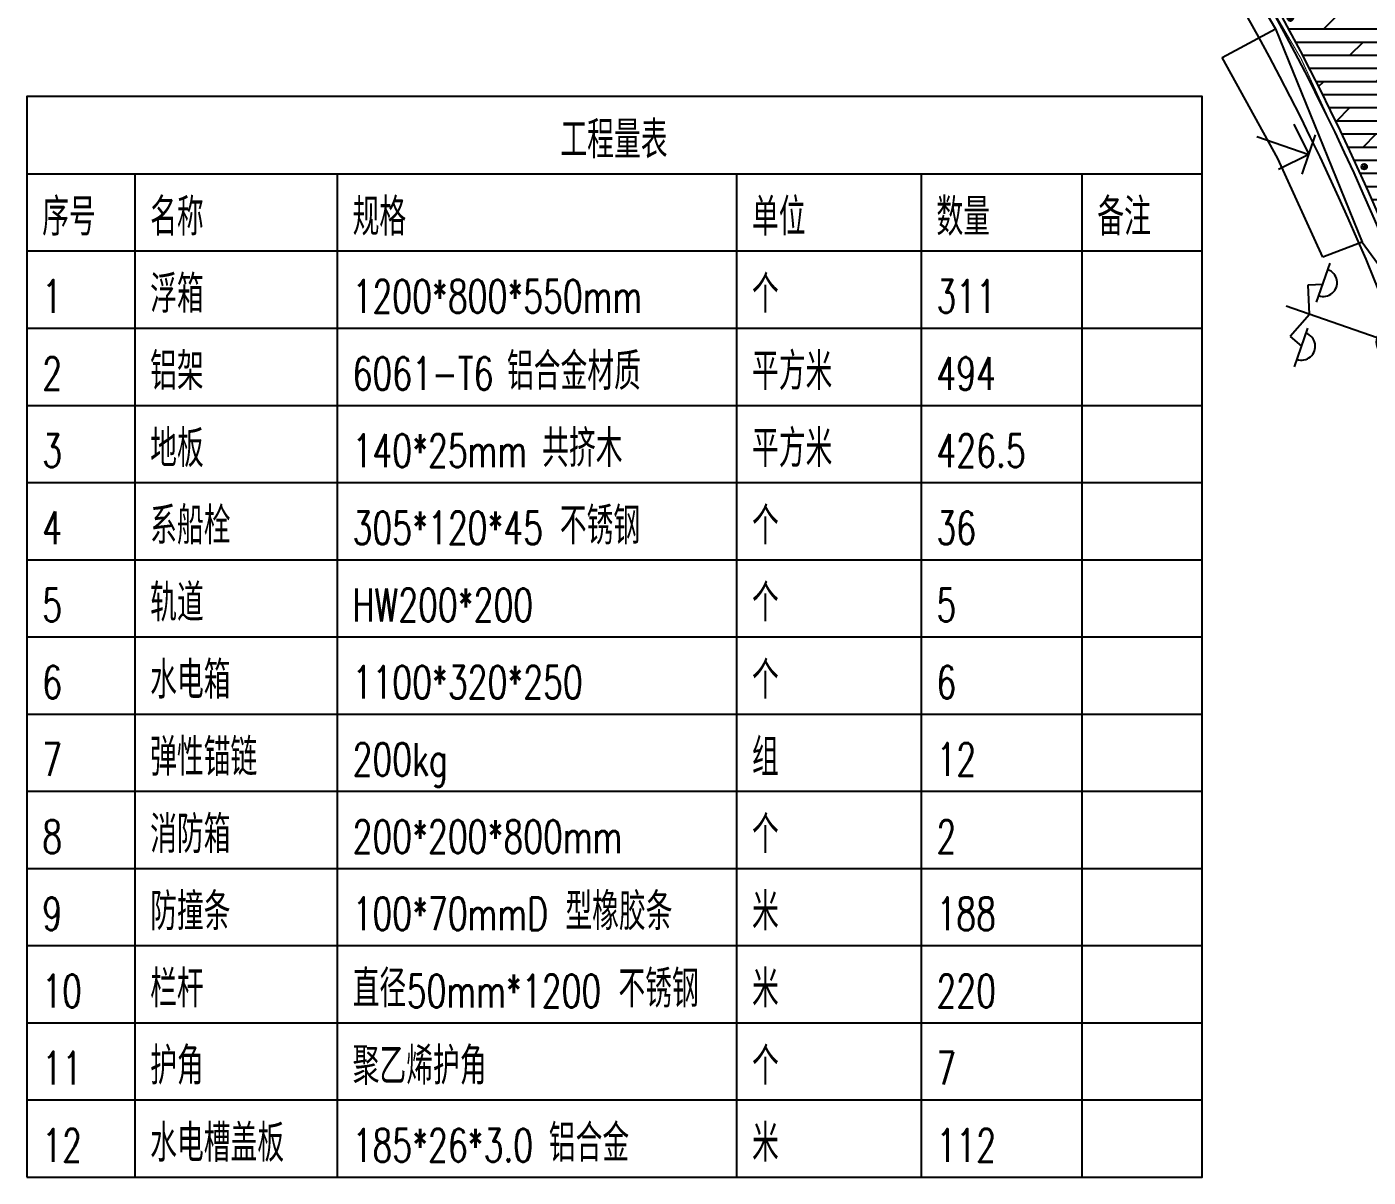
# Model space of a CAD drawing. Extents: x -89702 to 926017, y -610001 to -56924.
# Drawn here: x 25759 to 50098, y -134413 to -113547 of the extents above; entities that cross this region are included whole.
import ezdxf

# ---------------------------------------------------------------- set-up
doc = ezdxf.new("R2010")
doc.units = 0
doc.header["$LTSCALE"] = 10
doc.header["$MEASUREMENT"] = 0
for name, color, linetype in [('BJ03', 3, 'Continuous'), ('BJ06', 5, 'Continuous'), ('BJ09', 11, 'Continuous'), ('PUB_TAB', 7, 'Continuous'), ('W-PLASTIC_RAILINGS塑木栏杆', 6, 'Continuous'), ('W-STEEL_FRAME钢架', 3, 'Continuous'), ('W-WOOD_FLOOR木地板', 30, 'Continuous')]:
    doc.layers.add(name, color=color, linetype=linetype)
doc.styles.add('_TCH_TAB', font='SIMPLEX', dxfattribs={"bigfont": 'GBCBIG'})
doc.linetypes.add('85003', pattern='A,1e-05,[136,bjxx.shx,S=0.075,R=0,X=-1e-05,Y=0],0.15', length=0.15001)

# ---------------------------------------------------------------- blocks, each defined once
blk = doc.blocks.new('953')
for p, q in [((0, 1.999999999999998), (0, 0)), ((0, 0), (-0.8699999999953433, 0.8699999999953416)), ((0.8699999999953433, 0.8699999999953416), (0, 0)), ((-0.75, 0), (0.75, 0))]:
    blk.add_line(p, q)
blk = doc.blocks.new('35213')
for p, q in [((0, 0.5), (0, 4)), ((-0.9899999999906868, 3.5), (-1.190000000002328, 3)), ((0, 3.10000000000582), (-0.9899999999906868, 3.5)), ((0, 3.10000000000582), (1, 3.5)), ((1, 3.5), (1.199999999982537, 3)), ((-1.980000000010477, 3), (-0.4899999999906868, 3)), ((0.5, 3), (2, 3))]:
    blk.add_line(p, q)
blk.add_circle((0, 0), 0.5)
for centre in [(-1.190000000002328, 3), (1.25, 3)]:
    blk.add_arc(centre, 0.5, 179, 0)
blk = doc.blocks.new('A$Cfdf82907')
at = {"layer": 'BJ06', "linetype": 'Continuous'}
for p, q in [((9136.269576145103, 18117.52402008686), (8037.058035105933, 16849.52631394123)), ((8037.058035105933, 16849.52631394123), (4866.181783891981, 14128.51497483323)), ((4866.181783891981, 14128.51497483323), (3983.754155840958, 12881.58512755006))]:
    blk.add_line(p, q, dxfattribs=at)
at = {"layer": 'BJ06', "linetype": '85003', "ltscale": 5, "flags": 128}
for points in [[(4382.427374298917, 14714.04926034482), (5816.267588226823, 16061.6571788888), (7231.512042830931, 17602.40557829221)], [(4866.181783891981, 14128.51497483323), (4382.427374298917, 14714.04926034482)]]:
    blk.add_lwpolyline(points, dxfattribs=at)
at = {"layer": 'BJ06', "linetype": 'Continuous', "flags": 128}
blk.add_lwpolyline([(7231.512042830931, 17602.40557829221), (8037.058035105933, 16849.52631394123)], dxfattribs=at)
at = {"layer": 'BJ03', "linetype": 'Continuous', "xscale": 500.0003141099963, "yscale": 500.0003141099963, "zscale": 500.0003141099963, "rotation": 359.5832737848739}
blk.add_blockref('35213', (3310.395806760993, 13063.80164875544), dxfattribs=at)
at = {"layer": 'BJ09', "linetype": 'Continuous', "xscale": 500.0003141099963, "yscale": 500.0003141099963, "zscale": 500.0003141099963, "rotation": 359.5832737848739}
blk.add_blockref('953', (6066.551709348103, 15549.82295973983), dxfattribs=at)
blk = doc.blocks.new('dimaideng')
for p, q in [((564093.6504764834, -312859.8047351431), (564167.724875482, -312926.9834774132)), ((564164.890825282, -312856.9229590791), (564096.4845266835, -312929.8652534772))]:
    blk.add_line(p, q)
blk.add_circle((564130.6876759827, -312893.3941062782), 50)
blk = doc.blocks.new('*U60')
at = {"rotation": 268.3344565354122}
blk.add_blockref('dimaideng', (332230.7636416096, 554781.485014278), dxfattribs=at)
blk = doc.blocks.new('*U61')
at = {"color": 0, "linetype": 'ByBlock', "lineweight": -2, "transparency": 16777216}
for p, rotation in [((588036.1777662949, -294131.921366607), 122.0978877411759), ((589544.7734182439, -296724.3784278258), 118.2938447066023), ((590878.0505427403, -299411.2104963848), 114.4898016720288), ((592030.1341587674, -302180.57825763), 110.6857586374553), ((592995.9477002841, -305020.2787098548), 106.8817156028818), ((593771.2353857142, -307917.7989358693), 103.0776725683084), ((594352.5809707147, -310860.371240188), 99.27362953373485), ((594737.4228015877, -313835.0294088777), 95.4695864991613)]:
    blk.add_blockref('*U60', p, dxfattribs=dict(at, rotation=rotation))

msp = doc.modelspace()

# ---------------------------------------------------------------- hatches: boundary and pattern name
at = {"layer": 'W-WOOD_FLOOR木地板'}
h = msp.add_hatch(dxfattribs=at)
h.set_pattern_fill('DOLMIT', color=256, scale=300)
h.set_pattern_definition([(0, (0, 0), (0, 238.122618), []), (45, (0, 0), (-476.2449108957954, 476.2449108957954), [336.756381, -673.512])])
edge = h.paths.add_edge_path()
edge.add_line((60622.30962324358, -102819.8312473243), (55146.09257740428, -102819.8038086314))
edge.add_line((55146.09257740428, -102819.8038086314), (53996.59387888265, -103586.136274318))
edge.add_line((53996.59387888265, -103586.136274318), (53996.59387888264, -106373.3797993869))
edge.add_line((53996.59387888264, -106373.3797993869), (49847.3093239218, -106373.3797993329))
edge.add_line((49847.3093239218, -106373.3797993329), (49847.30932390562, -102819.7957548155))
edge.add_line((49847.30932390562, -102819.7957548155), (46403.52305819088, -102819.7602622524))
edge.add_arc((36695.42038167642, -100101.547293762), 10081.46513755897, 318.1758005539471, 344.3580588203071, ccw=False)
edge.add_arc((8824.444655262174, -134926.5773190099), 45185.57901052471, 5.469640641015474, 38.457154601379614, ccw=False)
edge.add_line((53804.28669785825, -130619.5643936197), (60622.30962324358, -130619.5643716427))
edge.add_line((60622.30962324358, -130619.5643716427), (60622.30962324358, -102819.8312473243))
h.paths.add_polyline_path([(51947.30932160333, -115086.1362743181), (51947.30932160324, -106373.379799314), (53996.59387888265, -106376.3895366207), (53996.59387890477, -103586.1362742412), (57947.30932156596, -103586.136274318), (57947.30932156596, -115086.136274318)], flags=16)

# ---------------------------------------------------------------- linework, layer by layer
at = {"color": 7, "true_color": 0xffffff}
msp.add_arc((8532.381064708112, -135319.4261989702), 45085.43480634245, 5.794253965839841, 39.00501180406371, dxfattribs=at)
at = {"layer": 'PUB_TAB'}
msp.add_lwpolyline([(25759.00844635049, -134412.6852097287), (47088.39791290984, -134412.6852097287), (47088.39791290984, -114812.6852097287), (25759.00844635049, -114812.6852097287)], close=True, dxfattribs=at)
for points in [[(25759.00844635049, -116212.6852097287), (47088.39791290984, -116212.6852097287)], [(27716.88721661016, -116212.6852097287), (27716.88721661016, -134412.6852097287)], [(31390.65122402578, -116212.6852097287), (31390.65122402578, -134412.6852097287)], [(38637.71033887193, -116212.6852097287), (38637.71033887193, -134412.6852097287)], [(41984.54752986878, -116212.6852097287), (41984.54752986878, -134412.6852097287)], [(44903.31166879088, -116212.6852097287), (44903.31166879088, -134412.6852097287)], [(25759.00844635049, -117612.6852097287), (47088.39791290984, -117612.6852097287)], [(25759.00844635049, -119012.6852097287), (47088.39791290984, -119012.6852097287)], [(25759.00844635049, -120412.6852097287), (47088.39791290984, -120412.6852097287)], [(25759.00844635049, -121812.6852097287), (47088.39791290984, -121812.6852097287)], [(25759.00844635049, -123212.6852097287), (47088.39791290984, -123212.6852097287)], [(25759.00844635049, -124612.6852097287), (47088.39791290984, -124612.6852097287)], [(25759.00844635049, -126012.6852097287), (47088.39791290984, -126012.6852097287)], [(25759.00844635049, -127412.6852097287), (47088.39791290984, -127412.6852097287)], [(25759.00844635049, -128812.6852097287), (47088.39791290984, -128812.6852097287)], [(25759.00844635049, -130212.6852097287), (47088.39791290984, -130212.6852097287)], [(25759.00844635049, -131612.6852097287), (47088.39791290984, -131612.6852097287)], [(25759.00844635049, -133012.6852097287), (47088.39791290984, -133012.6852097287)]]:
    msp.add_lwpolyline(points, dxfattribs=at)
at = {"layer": 'W-PLASTIC_RAILINGS塑木栏杆', "color": 6, "const_width": 20}
msp.add_lwpolyline([(49848.11642196216, -102776.0491234604), (46384.63805278228, -102755.8664985374, -0.1071759358253954), (44168.91826957942, -106855.4412974278, -0.1451949333533635), (53758.82269349357, -130669.5643937635), (60797.30962342035, -130669.5643714844), (60797.30961269431, -127697.653411899), (62332.0493577802, -126679.1788319903), (87795.44873372486, -126669.3597801735), (87781.29733945878, -124260.8301521413), (62332.04935285298, -124270.5364171627), (60792.48813153553, -123234.823929585), (60797.30962308013, -115690.2567778514), (62332.0493205461, -114667.1647714186), (87806.41281024087, -114663.0818105347), (87795.12279470463, -112258.8151006151), (62338.82280866941, -112280.5339062178), (60797.30962431926, -111239.8767204791), (60797.30932567577, -102769.8319571087)], format="xyb", dxfattribs=at)
at = {"layer": 'W-STEEL_FRAME钢架'}
for points in [[(53713.31264249946, -130719.5643939077), (60847.30962359731, -130719.5643713261), (60847.30962359731, -127719.5643713257), (62347.18813954364, -126719.5643713257), (87845.12280479725, -126719.5643713257), (87845.12280479725, -124219.5643713257), (62347.18813467294, -124219.5643713257), (60847.30962304445, -123219.5643713257), (60847.30962304445, -115719.5643713257), (62347.18810272973, -114719.5643713257), (87845.26234875096, -114719.5643713257), (87845.26234875096, -112219.5643713257), (62347.18812444108, -112219.5643713257), (60847.30962337041, -111219.5643713257), (60847.30932390282, -102719.8322061561), (46327.34842417797, -102719.7598828285, -0.1190009023643237), (44077.01886307728, -106820.253490023, -0.1459321623787258)], [(53804.28669785825, -130619.5643936197), (60747.30962359731, -130619.5643716427), (60747.30962359731, -127666.0483998909), (62316.90853532334, -126619.5643713257), (87745.12280479725, -126619.5643713257), (87745.12280479725, -124319.5643713257), (62316.90853038017, -124319.5643713257), (60747.30962304445, -123273.0803426749), (60747.30962304445, -115666.0484006087), (62316.90849790041, -114619.5643713257), (87745.26234875096, -114619.5643713257), (87745.26234875096, -112319.5643713257), (62316.90851997095, -112319.5643713257), (60747.30962525593, -111273.080343723), (60747.30932742608, -102819.8317080615), (46403.52305819088, -102819.7602622524, -0.1149276412077018), (44208.07191270724, -106824.3447987533, -0.144937956361408)]]:
    msp.add_lwpolyline(points, format="xyb", close=True, dxfattribs=at)

# ---------------------------------------------------------------- block references
at = {"rotation": 71.43466228436047}
msp.add_blockref('A$Cfdf82907', (61830.55122555769, -126564.5293879486), dxfattribs=at)
msp.add_blockref('*U61', (-540933.1361037295, 183215.465015258))

# ---------------------------------------------------------------- texts
at = {"layer": 'PUB_TAB', "style": '_TCH_TAB'}
for s, p in [('工程量表', (35440.72445622591, -115932.6852097287)), ('序号', (26039.00844635049, -117332.6852097287)), ('名称', (27996.88721661016, -117332.6852097287)), ('单位', (38917.71033887193, -117332.6852097287)), ('备注', (45183.31166879088, -117332.6852097287)), ('规格', (31670.65122402578, -117332.6852097287)), ('数量', (42264.54752986878, -117332.6852097287)), ('浮箱', (27996.88721661016, -118732.6852097287)), ('个', (38917.71033887193, -118732.6852097287)), ('铝架', (27996.88721661016, -120132.6852097287)), ('铝合金材质', (34470.65122402579, -120132.6852097287)), ('平方米', (38917.71033887193, -120132.6852097287)), ('地板', (27996.88721661016, -121532.6852097287)), ('共挤木', (35110.65122402578, -121532.6852097287)), ('平方米', (38917.71033887193, -121532.6852097287)), ('系船栓', (27996.88721661016, -122932.6852097287)), ('不锈钢', (35430.65122402579, -122932.6852097287)), ('个', (38917.71033887193, -122932.6852097287)), ('轨道', (27996.88721661016, -124332.6852097287)), ('个', (38917.71033887193, -124332.6852097287)), ('水电箱', (27996.88721661016, -125732.6852097287)), ('个', (38917.71033887193, -125732.6852097287)), ('弹性锚链', (27996.88721661016, -127132.6852097287)), ('组', (38917.71033887193, -127132.6852097287)), ('消防箱', (27996.88721661016, -128532.6852097287)), ('个', (38917.71033887193, -128532.6852097287)), ('防撞条', (27996.88721661016, -129932.6852097287)), ('型橡胶条', (35530.65122402578, -129932.6852097287)), ('米', (38917.71033887193, -129932.6852097287)), ('栏杆', (27996.88721661016, -131332.6852097287)), ('直径', (31670.65122402578, -131332.6852097287)), ('不锈钢', (36493.62994743004, -131332.6852097287)), ('米', (38917.71033887193, -131332.6852097287)), ('护角', (27996.88721661016, -132732.6852097287)), ('聚乙烯护角', (31670.65122402578, -132732.6852097287)), ('个', (38917.71033887193, -132732.6852097287)), ('水电槽盖板', (27996.88721661016, -134132.6852097287)), ('铝合金', (35230.65122402578, -134132.6852097287)), ('米', (38917.71033887193, -134132.6852097287))]:
    msp.add_text(s, height=675.177304964539, dxfattribs=at).set_placement(p)
at = {"layer": 'PUB_TAB', "style": '_TCH_TAB', "width": 0.7058823529411765}
for s, p in [('1', (26039.00844635049, -118732.6852097287)), ('1200*800*550mm', (31670.65122402578, -118732.6852097287)), ('311', (42264.54752986878, -118732.6852097287)), ('2', (26039.00844635049, -120132.6852097287)), ('6061-T6', (31670.65122402578, -120132.6852097287)), ('494', (42264.54752986878, -120132.6852097287)), ('3', (26039.00844635049, -121532.6852097287)), ('140*25mm', (31670.65122402578, -121532.6852097287)), ('426.5', (42264.54752986878, -121532.6852097287)), ('4', (26039.00844635049, -122932.6852097287)), ('305*120*45', (31670.65122402578, -122932.6852097287)), ('36', (42264.54752986878, -122932.6852097287)), ('5', (26039.00844635049, -124332.6852097287)), ('HW200*200', (31670.65122402578, -124332.6852097287)), ('5', (42264.54752986878, -124332.6852097287)), ('6', (26039.00844635049, -125732.6852097287)), ('1100*320*250', (31670.65122402578, -125732.6852097287)), ('6', (42264.54752986878, -125732.6852097287)), ('7', (26039.00844635049, -127132.6852097287)), ('200kg', (31670.65122402578, -127132.6852097287)), ('12', (42264.54752986878, -127132.6852097287)), ('8', (26039.00844635049, -128532.6852097287)), ('200*200*800mm', (31670.65122402578, -128532.6852097287)), ('2', (42264.54752986878, -128532.6852097287)), ('9', (26039.00844635049, -129932.6852097287)), ('100*70mmD', (31670.65122402578, -129932.6852097287)), ('188', (42264.54752986878, -129932.6852097287)), ('10', (26039.00844635049, -131332.6852097287)), ('50mm*1200', (32653.62994743004, -131332.6852097287)), ('220', (42264.54752986878, -131332.6852097287)), ('11', (26039.00844635049, -132732.6852097287)), ('7', (42264.54752986878, -132732.6852097287)), ('12', (26039.00844635049, -134132.6852097287)), ('185*26*3.0', (31670.65122402578, -134132.6852097287)), ('112', (42264.54752986878, -134132.6852097287))]:
    msp.add_text(s, height=595, dxfattribs=at).set_placement(p)

doc.saveas('drawing.dxf')
